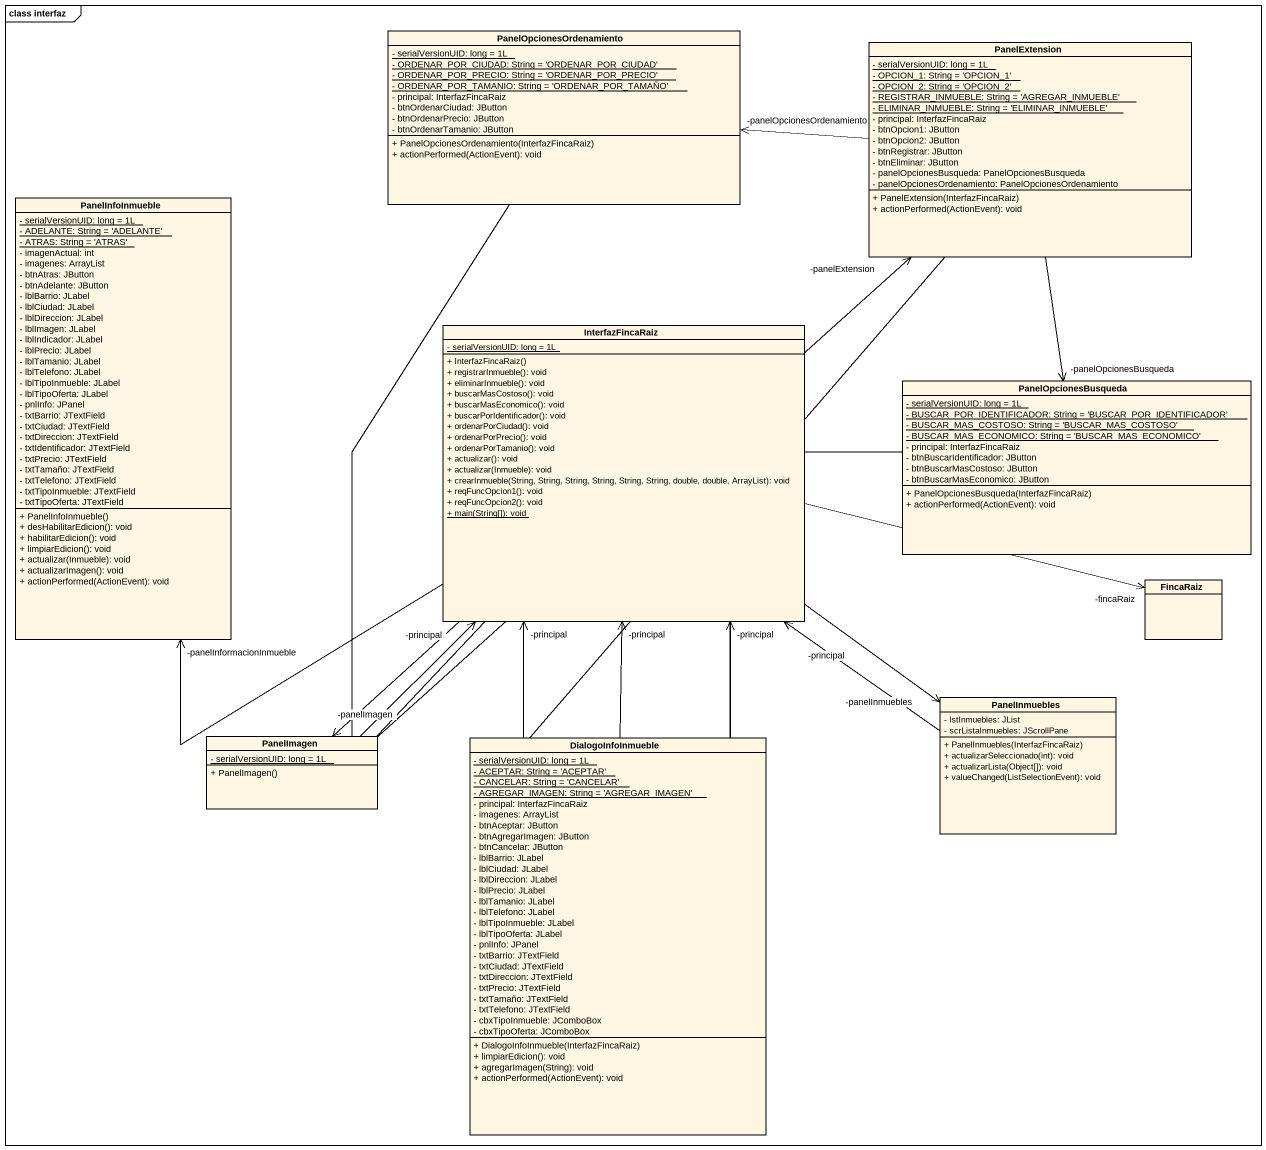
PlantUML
@startuml
mainframe class interfaz
hide circle
hide empty members
skinparam classAttributeIconSize 0
class PanelOpcionesOrdenamiento {
  {static} - serialVersionUID: long = 1L
  {static} - ORDENAR_POR_CIUDAD: String = 'ORDENAR_POR_CIUDAD'
  {static} - ORDENAR_POR_PRECIO: String = 'ORDENAR_POR_PRECIO'
  {static} - ORDENAR_POR_TAMANIO: String = 'ORDENAR_POR_TAMAÑO'
  - principal: InterfazFincaRaiz
  - btnOrdenarCiudad: JButton
  - btnOrdenarPrecio: JButton
  - btnOrdenarTamanio: JButton
  + PanelOpcionesOrdenamiento(InterfazFincaRaiz)
  + actionPerformed(ActionEvent): void
}
class PanelExtension {
  {static} - serialVersionUID: long = 1L
  {static} - OPCION_1: String = 'OPCION_1'
  {static} - OPCION_2: String = 'OPCION_2'
  {static} - REGISTRAR_INMUEBLE: String = 'AGREGAR_INMUEBLE'
  {static} - ELIMINAR_INMUEBLE: String = 'ELIMINAR_INMUEBLE'
  - principal: InterfazFincaRaiz
  - btnOpcion1: JButton
  - btnOpcion2: JButton
  - btnRegistrar: JButton
  - btnEliminar: JButton
  - panelOpcionesBusqueda: PanelOpcionesBusqueda
  - panelOpcionesOrdenamiento: PanelOpcionesOrdenamiento
  + PanelExtension(InterfazFincaRaiz)
  + actionPerformed(ActionEvent): void
}
class PanelInfoInmueble {
  {static} - serialVersionUID: long = 1L
  {static} - ADELANTE: String = 'ADELANTE'
  {static} - ATRAS: String = 'ATRAS'
  - imagenActual: int
  - imagenes: ArrayList
  - btnAtras: JButton
  - btnAdelante: JButton
  - lblBarrio: JLabel
  - lblCiudad: JLabel
  - lblDireccion: JLabel
  - lblImagen: JLabel
  - lblIndicador: JLabel
  - lblPrecio: JLabel
  - lblTamanio: JLabel
  - lblTelefono: JLabel
  - lblTipoInmueble: JLabel
  - lblTipoOferta: JLabel
  - pnlInfo: JPanel
  - txtBarrio: JTextField
  - txtCiudad: JTextField
  - txtDireccion: JTextField
  - txtIdentificador: JTextField
  - txtPrecio: JTextField
  - txtTamaño: JTextField
  - txtTelefono: JTextField
  - txtTipoInmueble: JTextField
  - txtTipoOferta: JTextField
  + PanelInfoInmueble()
  + desHabilitarEdicion(): void
  + habilitarEdicion(): void
  + limpiarEdicion(): void
  + actualizar(Inmueble): void
  + actualizarImagen(): void
  + actionPerformed(ActionEvent): void
}
class InterfazFincaRaiz {
  {static} - serialVersionUID: long = 1L
  + InterfazFincaRaiz()
  + registrarInmueble(): void
  + eliminarInmueble(): void
  + buscarMasCostoso(): void
  + buscarMasEconomico(): void
  + buscarPorIdentificador(): void
  + ordenarPorCiudad(): void
  + ordenarPorPrecio(): void
  + ordenarPorTamanio(): void
  + actualizar(): void
  + actualizar(Inmueble): void
  + crearInmueble(String, String, String, String, String, String, double, double, ArrayList): void
  + reqFuncOpcion1(): void
  + reqFuncOpcion2(): void
  {static} + main(String[]): void
}
class PanelOpcionesBusqueda {
  {static} - serialVersionUID: long = 1L
  {static} - BUSCAR_POR_IDENTIFICADOR: String = 'BUSCAR_POR_IDENTIFICADOR'
  {static} - BUSCAR_MAS_COSTOSO: String = 'BUSCAR_MAS_COSTOSO'
  {static} - BUSCAR_MAS_ECONOMICO: String = 'BUSCAR_MAS_ECONOMICO'
  - principal: InterfazFincaRaiz
  - btnBuscarIdentificador: JButton
  - btnBuscarMasCostoso: JButton
  - btnBuscarMasEconomico: JButton
  + PanelOpcionesBusqueda(InterfazFincaRaiz)
  + actionPerformed(ActionEvent): void
}
class FincaRaiz
class PanelInmuebles {
  - lstInmuebles: JList
  - scrListaInmuebles: JScrollPane
  + PanelInmuebles(InterfazFincaRaiz)
  + actualizarSeleccionado(int): void
  + actualizarLista(Object[]): void
  + valueChanged(ListSelectionEvent): void
}
class PanelImagen {
  {static} - serialVersionUID: long = 1L
  + PanelImagen()
}
class DialogoInfoInmueble {
  {static} - serialVersionUID: long = 1L
  {static} - ACEPTAR: String = 'ACEPTAR'
  {static} - CANCELAR: String = 'CANCELAR'
  {static} - AGREGAR_IMAGEN: String = 'AGREGAR_IMAGEN'
  - principal: InterfazFincaRaiz
  - imagenes: ArrayList
  - btnAceptar: JButton
  - btnAgregarImagen: JButton
  - btnCancelar: JButton
  - lblBarrio: JLabel
  - lblCiudad: JLabel
  - lblDireccion: JLabel
  - lblPrecio: JLabel
  - lblTamanio: JLabel
  - lblTelefono: JLabel
  - lblTipoInmueble: JLabel
  - lblTipoOferta: JLabel
  - pnlInfo: JPanel
  - txtBarrio: JTextField
  - txtCiudad: JTextField
  - txtDireccion: JTextField
  - txtPrecio: JTextField
  - txtTamaño: JTextField
  - txtTelefono: JTextField
  - cbxTipoInmueble: JComboBox
  - cbxTipoOferta: JComboBox
  + DialogoInfoInmueble(InterfazFincaRaiz)
  + limpiarEdicion(): void
  + agregarImagen(String): void
  + actionPerformed(ActionEvent): void
}
PanelOpcionesOrdenamiento --> "-principal" InterfazFincaRaiz
PanelExtension -left-> "-panelOpcionesOrdenamiento" PanelOpcionesOrdenamiento
PanelExtension --> "-principal" InterfazFincaRaiz
PanelExtension --> "-panelOpcionesBusqueda" PanelOpcionesBusqueda
InterfazFincaRaiz -up-> "-panelExtension" PanelExtension
InterfazFincaRaiz -left-> "-panelInformacionInmueble" PanelInfoInmueble
InterfazFincaRaiz -right-> "-fincaRaiz" FincaRaiz
InterfazFincaRaiz --> "-panelInmuebles" PanelInmuebles
InterfazFincaRaiz --> "-panelImagen" PanelImagen
PanelOpcionesBusqueda -left-> "-principal" InterfazFincaRaiz
PanelInmuebles -up-> "-principal" InterfazFincaRaiz
DialogoInfoInmueble -up-> "-principal" InterfazFincaRaiz
@enduml
